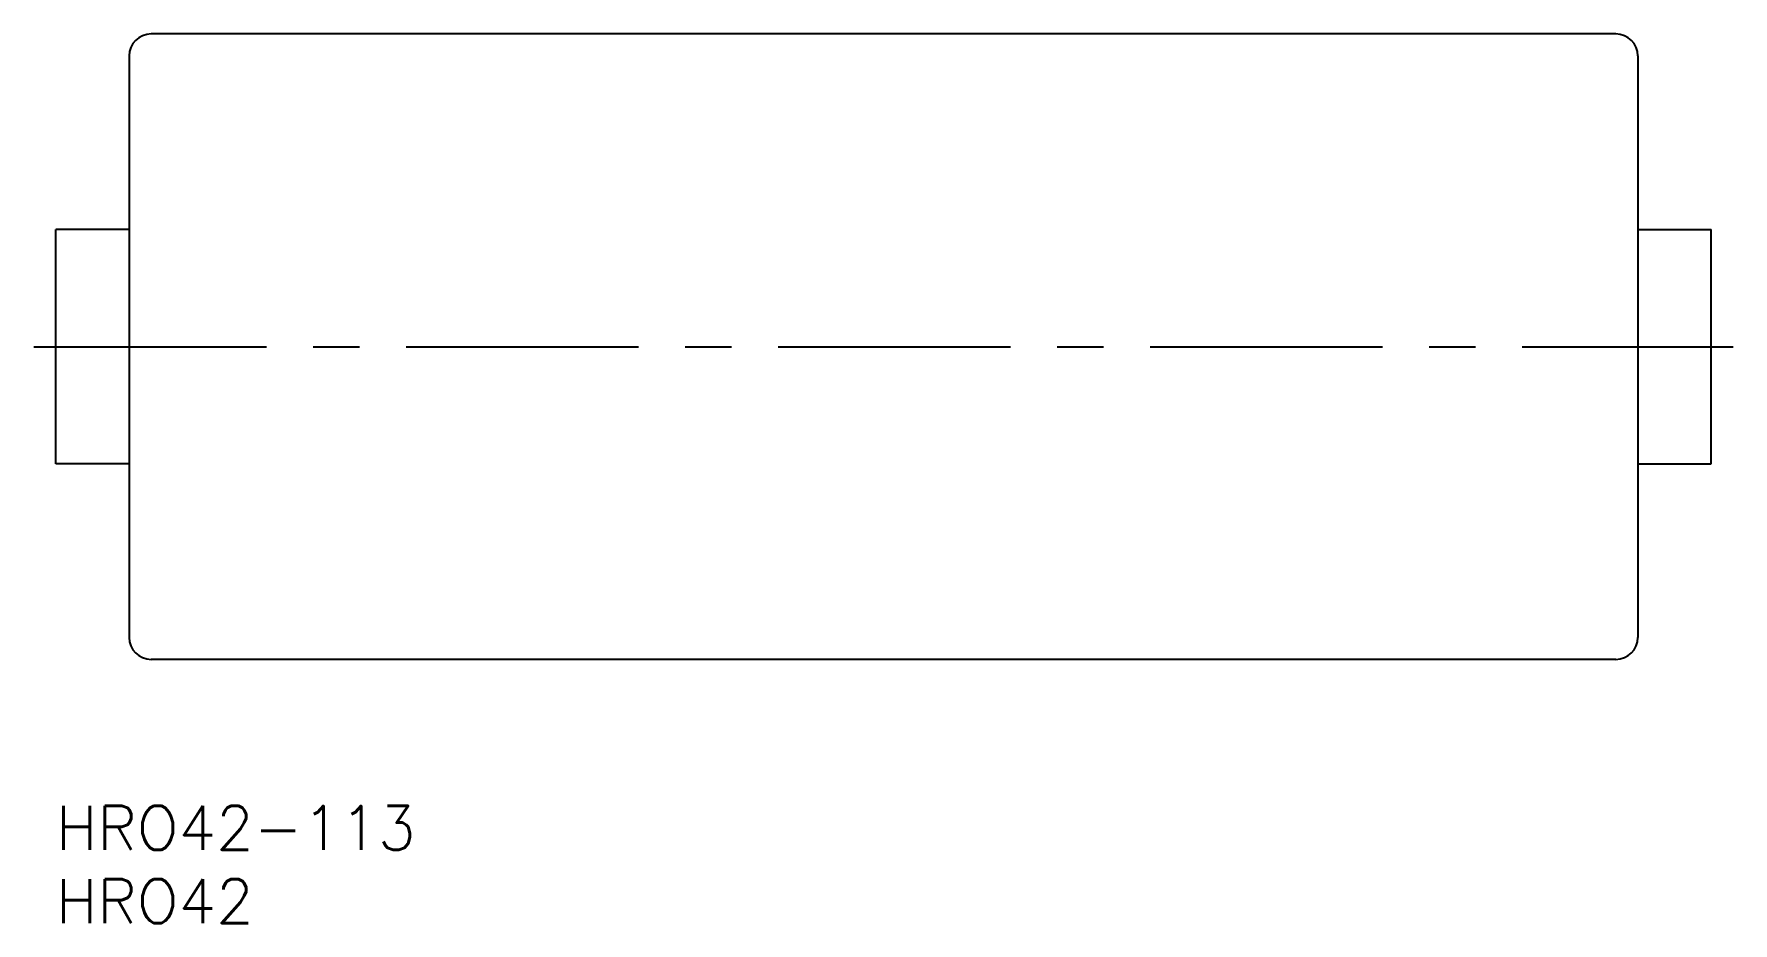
# Model space of a CAD drawing. Extents: x -2 to 114, y -8 to 53.
import ezdxf

# ---------------------------------------------------------------- set-up
doc = ezdxf.new("R2010")
doc.units = 0
doc.header["$LTSCALE"] = 0.5
doc.linetypes.add('CENTER', pattern=[50.8, 31.75, -6.35, 6.35, -6.35])
for name, color, linetype in [('MSM_CENTER', 1, 'CENTER'), ('MSM_CONTINUOUS', 7, 'CONTINUOUS'), ('MSM_PART_NUMBER', 7, 'CONTINUOUS')]:
    doc.layers.add(name, color=color, linetype=linetype)
doc.styles.get("Standard").update_dxf_attribs({"font": 'txt.shx', "height": 3, "bigfont": 'bigfont.shx'})

# ---------------------------------------------------------------- blocks, each defined once
blk = doc.blocks.new('*U2')
at = {"layer": 'MSM_PART_NUMBER'}
blk.add_text('HRO42-113', height=3, dxfattribs=at).set_placement((0, -3))
blk = doc.blocks.new('*U3')
at = {"layer": 'MSM_PART_NUMBER'}
blk.add_text('HRO42', height=3, dxfattribs=at).set_placement((0, -8))

msp = doc.modelspace()

# ---------------------------------------------------------------- linework, layer by layer
at = {"layer": 'MSM_CENTER'}
msp.add_line((-1.5, 31.35), (114.5, 31.35), dxfattribs=at)
at = {"layer": 'MSM_CONTINUOUS'}
for p, q in [((106.5, 52.7), (6.5, 52.7)), ((5, 51.2), (5, 11.5)), ((108, 51.2), (108, 11.5)), ((5, 39.35), (0, 39.35)), ((0, 23.35), (0, 39.35)), ((108, 39.35), (113, 39.35)), ((113, 23.35), (113, 39.35)), ((5, 23.35), (0, 23.35)), ((108, 23.35), (113, 23.35)), ((106.5, 10), (6.5, 10))]:
    msp.add_line(p, q, dxfattribs=at)
for centre, start, end in [((6.5, 51.2), 90, 180), ((106.5, 51.2), 0, 90), ((6.5, 11.5), 180, 270), ((106.5, 11.5), 270, 0)]:
    msp.add_arc(centre, 1.5, start, end, dxfattribs=at)

# ---------------------------------------------------------------- block references
for name in ['*U2', '*U3']:
    msp.add_blockref(name, (0, 0), dxfattribs=at)

doc.saveas('drawing.dxf')
